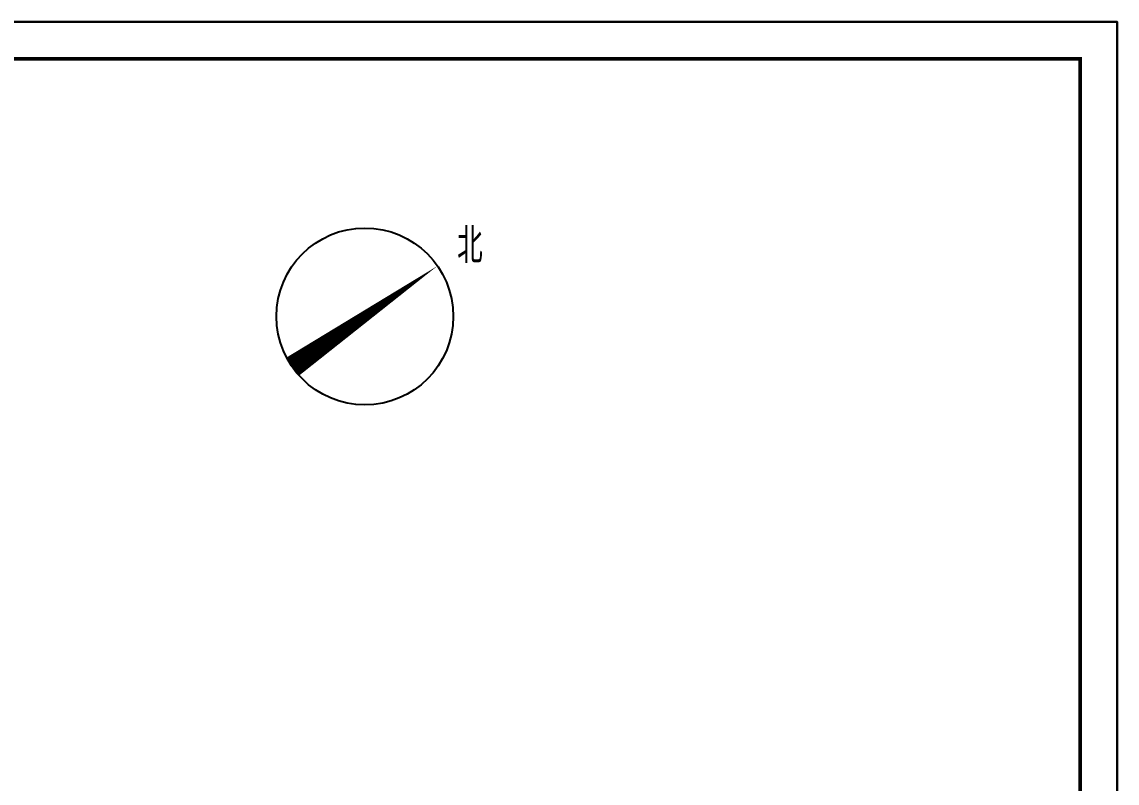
# Model space of a CAD drawing. Header units: millimetres. Extents: x 1742399 to 4898386, y 2481636 to 5226310.
# Drawn here: x 2102421 to 2117283, y 2605886 to 2616214 of the extents above; entities that cross this region are included whole.
import ezdxf

# ---------------------------------------------------------------- set-up
doc = ezdxf.new("R2010")
doc.units = ezdxf.units.MM
doc.header["$LTSCALE"] = 1000
doc.layers.add('DIM_SYMB', color=3, linetype='Continuous')
doc.layers.add('PUB_TITLE', color=4, linetype='Continuous')
doc.styles.add('_TCH_DIM', font='SIMPLEX', dxfattribs={"bigfont": 'GBCBIG'})

# ---------------------------------------------------------------- blocks, each defined once
blk = doc.blocks.new('HAYJZ A3')
blk.add_lwpolyline([(4975, -403417), (46975, -403417), (46975, -433117), (4975, -433117), (4975, -403417)])
at = {"const_width": 50}
blk.add_lwpolyline([(7475, -403917), (46475, -403917), (46475, -432617), (7475, -432617), (7475, -403917)], dxfattribs=at)
at = {"layer": 'PUB_TITLE'}
blk.add_lwpolyline([(4975, -433117), (46975, -433117), (46975, -403417), (4975, -403417)], close=True, dxfattribs=at)

msp = doc.modelspace()

# ---------------------------------------------------------------- linework, layer by layer
at = {"layer": 'DIM_SYMB'}
msp.add_lwpolyline([(2106089.9, 2611532.8, 300, 0, 0), (2108060.3, 2612903, 0, 0, 0)], format="xyseb", dxfattribs=at)
msp.add_circle((2107075.1, 2612217.9), 1200, dxfattribs=at)

# ---------------------------------------------------------------- block references
msp.add_blockref('HAYJZ A3', (2070308.5, 3019631.2))

# ---------------------------------------------------------------- texts
at = {"layer": 'DIM_SYMB', "color": 7, "style": '_TCH_DIM'}
msp.add_text('北', height=482.3, dxfattribs=at).set_placement((2108327.2, 2612938.4))

doc.saveas('drawing.dxf')
